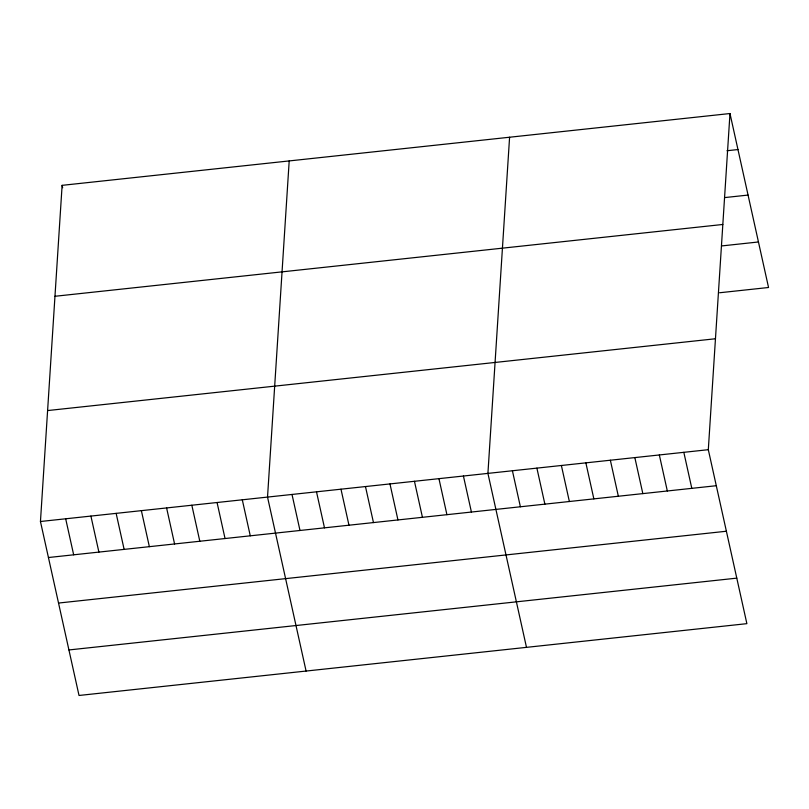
<?xml version="1.0" encoding="UTF-8"?>
<svg xmlns="http://www.w3.org/2000/svg" width="809" height="809" viewBox="0 0 809 809"><rect width="100%" height="100%" fill="white"/><g stroke="black" fill="none" stroke-linecap="round" stroke-linejoin="round"><path stroke-width="1.21" d="M729.981 113.533L708.31 449.693L746.879 623.658L79.019 695.467L40.45 521.502L62.121 185.342L729.981 113.533L768.55 287.498L719.575 292.757M289.197 160.93L267.526 497.09L306.085 671.055M509.589 137.227L487.918 473.396L526.487 647.352M726.947 150.737L737.97 149.554M724.793 197.578L748.062 195.07M54.972 296.276L722.831 224.467M721.729 245.926L758.458 241.972M47.6 410.567L715.459 338.759M40.45 521.502L708.31 449.693M48.439 557.522L716.299 485.713M58.531 603.049L726.391 531.24M68.927 649.951L736.787 578.142M683.827 452.332L691.806 488.353M659.335 454.961L667.324 490.982M634.843 457.601L642.831 493.611M610.36 460.23L618.349 496.251M585.868 462.859L593.857 498.88M561.385 465.499L569.364 501.519M536.893 468.128L544.882 504.149M512.41 470.757L520.389 506.778M463.426 476.026L471.414 512.046M438.943 478.665L446.922 514.676M414.451 481.294L422.44 517.315M389.968 483.924L397.947 519.944M365.476 486.563L373.465 522.584M340.983 489.192L348.972 525.213M316.501 491.821L324.49 527.842M292.009 494.461L299.997 530.482M242.296 499.8L250.274 535.821M217.065 502.52L225.044 538.541M191.834 505.231L199.813 541.251M166.603 507.941L174.582 543.961M141.373 510.651L149.362 546.672M62.121 185.342L62.657 187.739M116.142 513.371L124.131 549.392M90.911 516.081L98.9 552.102M65.681 518.791L73.67 554.812"/></g></svg>
